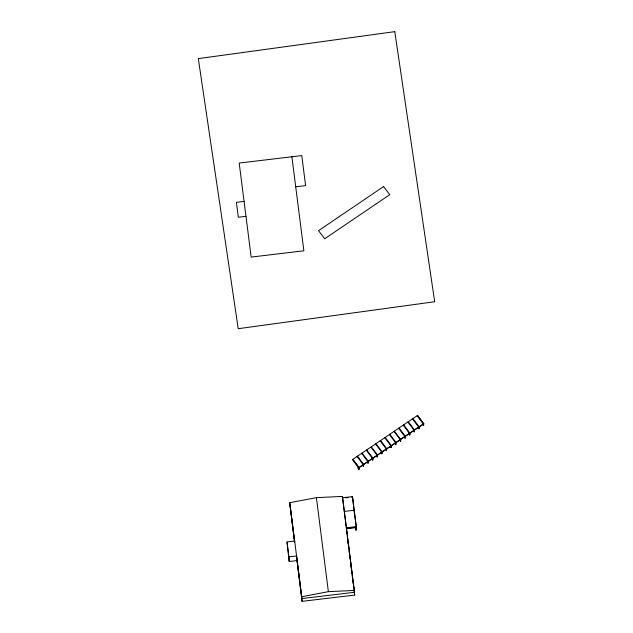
<?xml version="1.0" encoding="UTF-8"?>
<svg xmlns="http://www.w3.org/2000/svg" width="633" height="633" viewBox="0 0 633 633"><rect width="100%" height="100%" fill="white"/><g stroke="black" fill="none" stroke-linecap="round" stroke-linejoin="round"><path stroke-width="0.95" d="M352.866 459.479L352.502 459.732L358.682 467.842L358.776 469.464L359.053 467.597L352.858 459.329L354.013 461.006M352.494 459.574L417.558 415.43L423.058 423.168M417.566 415.628L417.194 415.881L423.382 423.991L423.477 425.613L423.746 423.691L417.558 415.43M358.776 469.464L358.072 468.531L358.365 467.019L359.148 469.211M363.397 466.331L363.302 464.709L357.123 456.599L357.479 456.195L363.674 464.464L363.397 466.331L362.693 465.405L363.057 465.152M381.541 452.619L381.177 452.872L381.881 453.806L382.158 451.93L375.962 443.662L375.606 444.065L381.794 452.184L381.881 453.806M368.018 463.198L368.295 461.33L362.1 453.062L361.744 453.465L367.923 461.584L368.018 463.198L367.314 462.272M372.639 460.064L372.916 458.197L366.721 449.928L366.365 450.332L372.552 458.45L372.639 460.064L371.935 459.139L372.299 458.885L373.011 459.819M377.26 456.939L377.537 455.064L371.342 446.795L370.985 447.199L377.173 455.317L377.26 456.939L376.556 456.005L376.92 455.752L377.632 456.686M386.502 450.672L386.779 448.797L380.583 440.528L380.227 440.94L386.415 449.05L386.502 450.672L385.798 449.739M391.123 447.539L391.4 445.664L385.204 437.403L384.848 437.807L391.036 445.917L391.123 447.539L390.419 446.605L390.783 446.36L391.495 447.286M395.744 444.406L396.021 442.538L389.825 434.27L389.469 434.673L395.657 442.784L395.744 444.406L395.039 443.472M399.66 440.339L400.373 441.272L400.736 441.027L400.642 439.405L394.462 431.287M404.993 438.139L405.262 436.272L399.075 428.003L398.711 428.406L404.898 436.517L404.993 438.139L404.281 437.213L404.653 436.96L405.357 437.894M409.614 435.006L409.883 433.138L403.696 424.87L403.332 425.273L409.519 433.391L409.614 435.006L408.902 434.08L409.274 433.827L409.978 434.76M414.235 431.88L414.512 430.005L408.317 421.736L407.953 422.14L414.14 430.258L414.235 431.88L413.523 430.946L413.895 430.693L414.599 431.627M418.856 428.747L419.133 426.871L412.938 418.603L412.574 419.006L418.761 427.125L418.856 428.747L418.144 427.813L418.516 427.56L419.22 428.494M294.448 541.848L289.779 502.697L316.405 497.641L342.469 496.414L354.717 595.067L302.028 601.35L296.568 555.972L288.909 556.882L289.178 561.518L296.837 560.601M302.028 601.35L301.759 596.721L328.377 591.665L354.448 590.431M295.706 186.798L305.597 185.619L301.775 155.591L239.195 163.061L251.166 257.085L303.864 250.795L291.884 156.778M244.077 201.413L236.418 202.331L238.317 217.246L245.976 216.336M346.378 527.827L342.556 497.799L352.446 496.62L356.268 526.648L346.378 527.827L354.559 592.282L301.862 598.573L296.671 557.823M346.219 497.831L348.039 497.609M351.679 497.182L352.47 497.087L356.292 527.115L346.401 528.294M344.384 511.424L354.274 510.245M346.433 528.753L355.532 527.669M356.458 529.892L356.332 528.927L355.54 529.022L355.667 529.987L356.458 529.892L356.197 526.609M289.178 561.518L287.01 541.967L294.669 541.049M423.841 425.36L423.137 424.426L422.765 424.68L423.477 425.613M400.032 440.093L400.736 441.027M395.403 443.227L396.116 444.152M355.722 463.301L358.001 466.347L357.993 467.273M346.52 530.683L346.892 533.611M347.264 536.539L347.636 539.466M347.881 541.413L348.253 544.34M348.506 546.295L348.751 548.241M349.123 551.169L349.376 553.123M349.748 556.051L350.12 558.971M350.365 560.925L350.737 563.853M350.991 565.799L351.362 568.727M351.608 570.681L351.988 573.609M352.233 575.555L352.605 578.483M352.85 580.437L353.23 583.357M353.475 585.311L353.847 588.239M354.219 591.167L354.717 595.067M316.405 497.641L328.377 591.665M289.779 502.697L301.759 596.721M289.89 504.548L294.654 541.943M287.01 541.967L288.909 556.882M400.373 441.272L400.278 439.65L394.09 431.54M362.614 464.139L362.693 465.405M355.453 527.479L355.667 529.987M354.52 513.395L354.607 514.938M354.266 511.448L354.401 513.767M352.581 498.187L352.716 500.505L352.446 496.62M342.469 496.414L342.556 497.799M358.682 467.795L423.754 423.738L358.682 467.795M383.574 186.569L318.51 230.673L324.689 238.783L389.762 194.679L383.574 186.569M394.786 31.65L198.319 58.616L238.214 328.701L434.681 301.735L394.786 31.65"/></g></svg>
